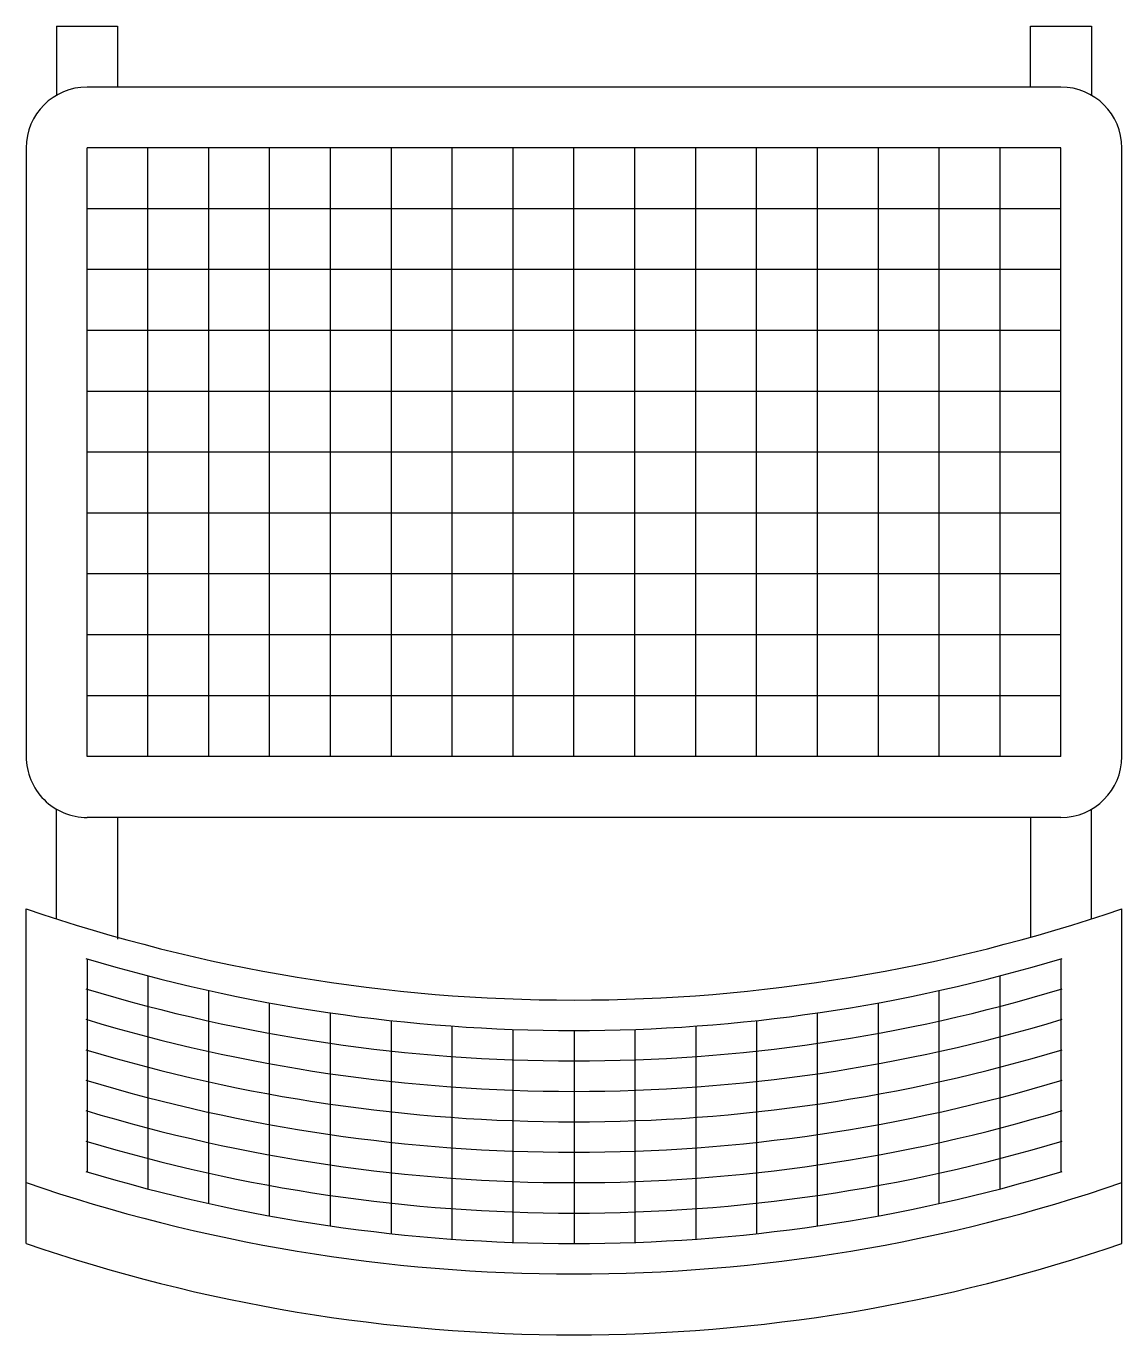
# Model space of a CAD drawing. Extents: x -9 to 9, y 0 to 21.5.
import ezdxf

# ---------------------------------------------------------------- set-up
doc = ezdxf.new("R2010")
doc.units = 0
doc.header["$MEASUREMENT"] = 0
doc.linetypes.add('0', pattern=[0])
doc.layers.get('0').update_dxf_attribs({"linetype": 'CONTINUOUS'})

msp = doc.modelspace()

# ---------------------------------------------------------------- linework, layer by layer
at = {"linetype": '0'}
for p, q in [((-8.500003, 21.5), (-8.500003, 20.366026)), ((-8.500003, 21.5), (-7.500003, 21.5)), ((-7.500003, 21.5), (-7.500003, 20.5)), ((7.499997, 20.5), (7.499997, 21.5)), ((7.499997, 21.5), (8.499997, 21.5)), ((8.499997, 21.5), (8.499997, 20.366026)), ((7.999997, 20.5), (-8.000003, 20.5)), ((-9.000003, 19.5), (-9.000001, 9.5)), ((-8.000001, 9.5), (-8.000003, 19.5)), ((7.999997, 19.5), (-8.000003, 19.5)), ((-7.000002, 9.5), (-7.000003, 19.5)), ((-6.000002, 9.5), (-6.000003, 19.5)), ((-5.000002, 9.5), (-5.000003, 19.5)), ((-4.000002, 9.5), (-4.000003, 19.5)), ((-3.000002, 9.5), (-3.000003, 19.5)), ((-2.000002, 9.5), (-2.000003, 19.5)), ((-1.000002, 9.5), (-1.000003, 19.5)), ((-0.000002, 9.5), (-0.000003, 19.5)), ((0.999998, 9.5), (0.999997, 19.5)), ((1.999998, 9.5), (1.999997, 19.5)), ((2.999998, 9.5), (2.999997, 19.5)), ((3.999998, 9.5), (3.999997, 19.5)), ((4.999998, 9.5), (4.999997, 19.5)), ((5.999998, 9.5), (5.999997, 19.5)), ((6.999998, 9.5), (6.999997, 19.5)), ((7.999998, 9.5), (7.999997, 19.5)), ((8.999999, 9.5), (8.999997, 19.5)), ((7.999997, 18.5), (-8.000003, 18.5)), ((7.999997, 17.5), (-8.000003, 17.5)), ((7.999997, 16.5), (-8.000003, 16.5)), ((7.999998, 15.5), (-8.000003, 15.5)), ((7.999998, 14.5), (-8.000003, 14.5)), ((7.999998, 13.5), (-8.000003, 13.5)), ((7.999998, 12.5), (-8.000003, 12.5)), ((7.999998, 11.5), (-8.000003, 11.5)), ((7.999998, 10.5), (-8.000001, 10.5)), ((7.999998, 9.5), (-8.000001, 9.5)), ((-8.5, 6.833858), (-8.5, 8.633975)), ((8.5, 6.83386), (8.5, 8.633975)), ((7.999998, 8.5), (-8.000001, 8.5)), ((-7.500002, 8.5), (-7.500002, 6.499999)), ((7.499998, 8.5), (7.499998, 6.532731)), ((-9.000001, 1.499999), (-9.000001, 6.999999)), ((8.999999, 1.500001), (8.999999, 7.000001)), ((-8, 6.178162), (-8, 2.678163)), ((7.999999, 6.178165), (8, 2.678164)), ((-7.000001, 5.897392), (-7, 2.397392)), ((7, 2.397394), (6.999999, 5.897394)), ((-6, 2.156411), (-6.000001, 5.656411)), ((6, 2.156413), (5.999999, 5.656414)), ((-5, 1.954166), (-5, 5.454167)), ((5, 1.954168), (5, 5.454167)), ((-4, 1.789801), (-4, 5.289801)), ((-3, 1.662638), (-3, 5.162639)), ((3, 5.162639), (3, 1.662639)), ((4, 1.789802), (4, 5.289802)), ((-2, 1.572166), (-2, 5.072166)), ((-1, 1.518024), (-1, 5.018024)), ((0, 5), (0, 1.5)), ((1, 5.018024), (1, 1.518024)), ((2, 5.072166), (2, 1.572166))]:
    msp.add_line(p, q, dxfattribs=at)
for centre, radius, start, end in [((-8.000003, 19.5), 1, 90.000008, 180), ((7.999997, 19.5), 1, 0.000031, 90.000023), ((-8.000001, 9.5), 1, 180.000015, 270.000031), ((7.999998, 9.5), 1, 270, 0), ((-0.000004, 33.25), 27.75, 251.075378, 288.924652), ((-0.000004, 32.75), 27.75, 253.201645, 286.798401), ((-0.000004, 32.25), 27.75, 253.201645, 286.798401), ((-0.000004, 31.75), 27.75, 253.201645, 286.798401), ((-0.000004, 31.25), 27.75, 253.201645, 286.798401), ((-0.000004, 30.75), 27.75, 253.201645, 286.798401), ((-0.000004, 30.25), 27.75, 253.201645, 286.798401), ((-0.000004, 29.75), 27.75, 253.201645, 286.798401), ((-0.000004, 29.25), 27.75, 253.201645, 286.798401), ((-0.000004, 29.25), 27.75, 253.201645, 286.798401), ((-0.000004, 28.75), 27.75, 251.075378, 288.924652), ((-0.000004, 27.75), 27.75, 251.075378, 288.924652)]:
    msp.add_arc(centre, radius, start, end, dxfattribs=at)

doc.saveas('drawing.dxf')
